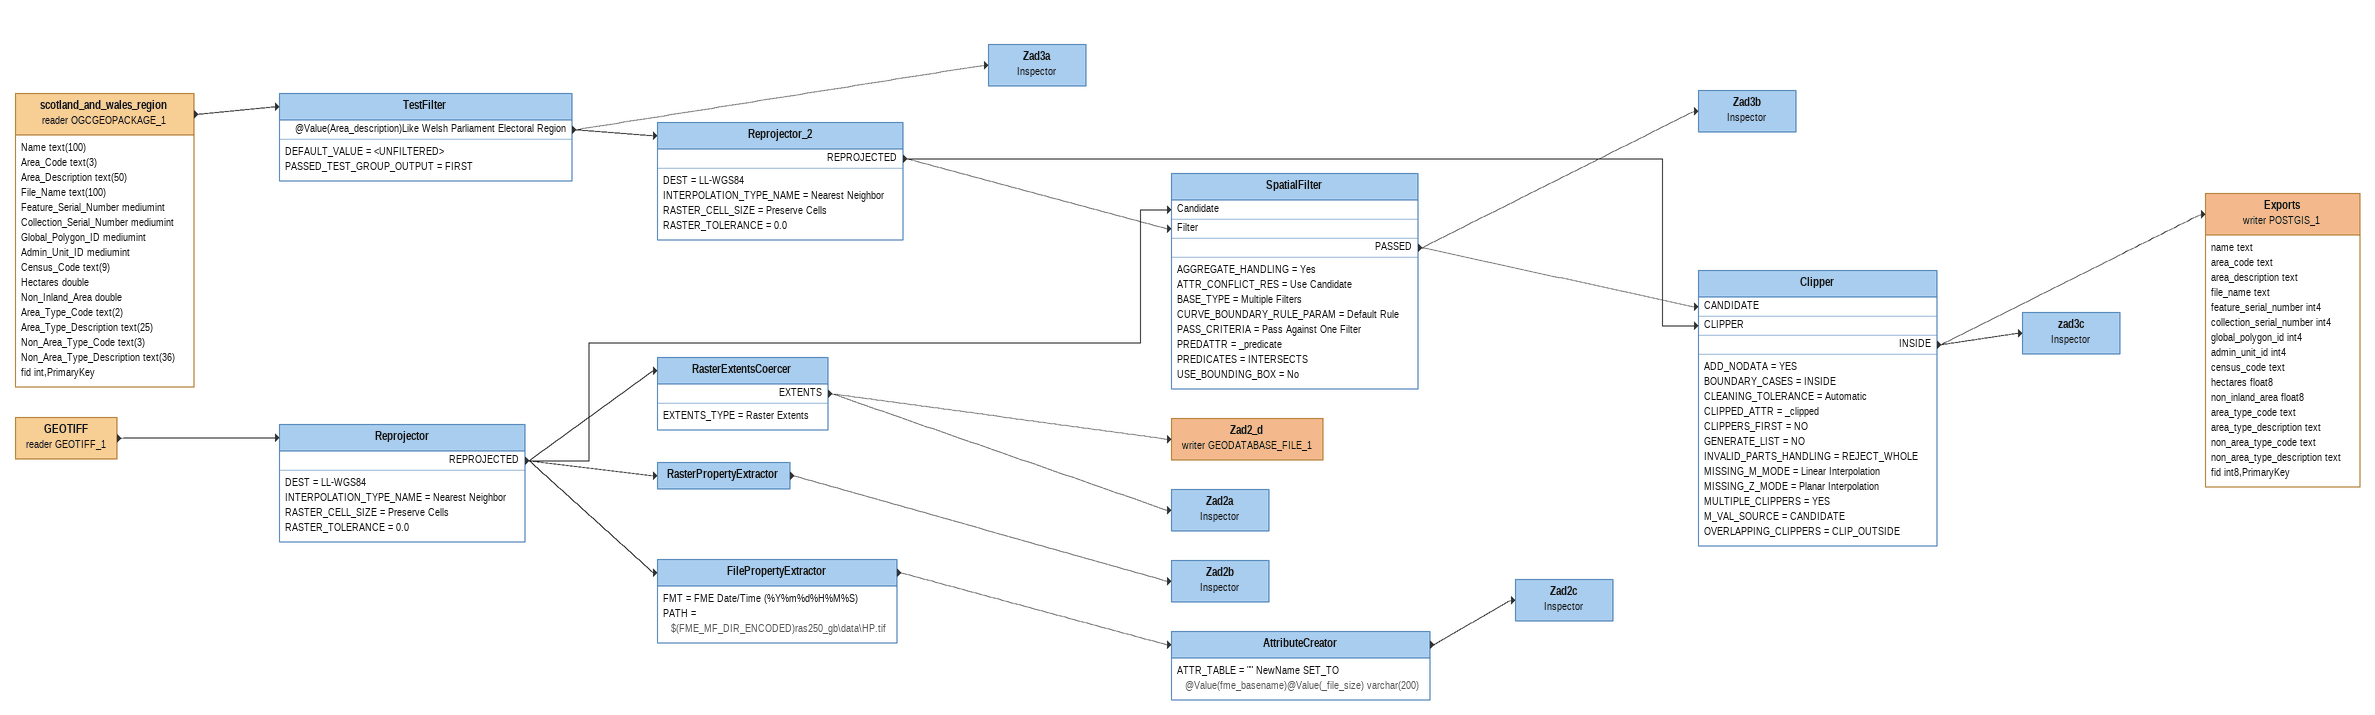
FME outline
scotland_and_wales_region (reader OGCGEOPACKAGE_1)
    attributes: Name text(100), Area_Code text(3), Area_Description text(50), File_Name text(100), Feature_Serial_Number mediumint, Collection_Serial_Number mediumint, Global_Polygon_ID mediumint, Admin_Unit_ID mediumint, Census_Code text(9), Hectares double, Non_Inland_Area double, Area_Type_Code text(2), Area_Type_Description text(25), Non_Area_Type_Code text(3), Non_Area_Type_Description text(36), fid int,PrimaryKey
    -> TestFilter
TestFilter
    DEFAULT_VALUE = <UNFILTERED>
    PASSED_TEST_GROUP_OUTPUT = FIRST
    @Value(Area_description)Like Welsh Parliament Electoral Region -> Zad3a
    @Value(Area_description)Like Welsh Parliament Electoral Region -> Reprojector_2
Zad3a: Inspector
Reprojector_2
    DEST = LL-WGS84
    INTERPOLATION_TYPE_NAME = Nearest Neighbor
    RASTER_CELL_SIZE = Preserve Cells
    RASTER_TOLERANCE = 0.0
    REPROJECTED -> SpatialFilter [Filter]
    REPROJECTED -> Clipper [CLIPPER]
GEOTIFF (reader GEOTIFF_1)
    -> Reprojector
Reprojector
    DEST = LL-WGS84
    INTERPOLATION_TYPE_NAME = Nearest Neighbor
    RASTER_CELL_SIZE = Preserve Cells
    RASTER_TOLERANCE = 0.0
    REPROJECTED -> RasterExtentsCoercer
    REPROJECTED -> RasterPropertyExtractor
    REPROJECTED -> FilePropertyExtractor
    REPROJECTED -> SpatialFilter [Candidate]
SpatialFilter
    AGGREGATE_HANDLING = Yes
    ATTR_CONFLICT_RES = Use Candidate
    BASE_TYPE = Multiple Filters
    CURVE_BOUNDARY_RULE_PARAM = Default Rule
    PASS_CRITERIA = Pass Against One Filter
    PREDATTR = _predicate
    PREDICATES = INTERSECTS
    USE_BOUNDING_BOX = No
    PASSED -> Zad3b
    PASSED -> Clipper [CANDIDATE]
Zad3b: Inspector
Clipper
    ADD_NODATA = YES
    BOUNDARY_CASES = INSIDE
    CLEANING_TOLERANCE = Automatic
    CLIPPED_ATTR = _clipped
    CLIPPERS_FIRST = NO
    GENERATE_LIST = NO
    INVALID_PARTS_HANDLING = REJECT_WHOLE
    MISSING_M_MODE = Linear Interpolation
    MISSING_Z_MODE = Planar Interpolation
    MULTIPLE_CLIPPERS = YES
    M_VAL_SOURCE = CANDIDATE
    OVERLAPPING_CLIPPERS = CLIP_OUTSIDE
    INSIDE -> zad3c
    INSIDE -> Exports (writer POSTGIS_1)
Exports (writer POSTGIS_1)
    attributes: name text, area_code text, area_description text, file_name text, feature_serial_number int4, collection_serial_number int4, global_polygon_id int4, admin_unit_id int4, census_code text, hectares float8, non_inland_area float8, area_type_code text, area_type_description text, non_area_type_code text, non_area_type_description text, fid int8,PrimaryKey
zad3c: Inspector
RasterExtentsCoercer
    EXTENTS_TYPE = Raster Extents
    EXTENTS -> Zad2a
    EXTENTS -> Zad2_d (writer GEODATABASE_FILE_1)
Zad2_d (writer GEODATABASE_FILE_1)
Zad2a: Inspector
RasterPropertyExtractor
    -> Zad2b
Zad2b: Inspector
FilePropertyExtractor
    FMT = FME Date/Time (%Y%m%d%H%M%S)
    PATH = $(FME_MF_DIR_ENCODED)ras250_gb\data\HP.tif
    -> AttributeCreator
AttributeCreator
    ATTR_TABLE = "" NewName SET_TO @Value(fme_basename)@Value(_file_size) varchar(200)
    -> Zad2c
Zad2c: Inspector
